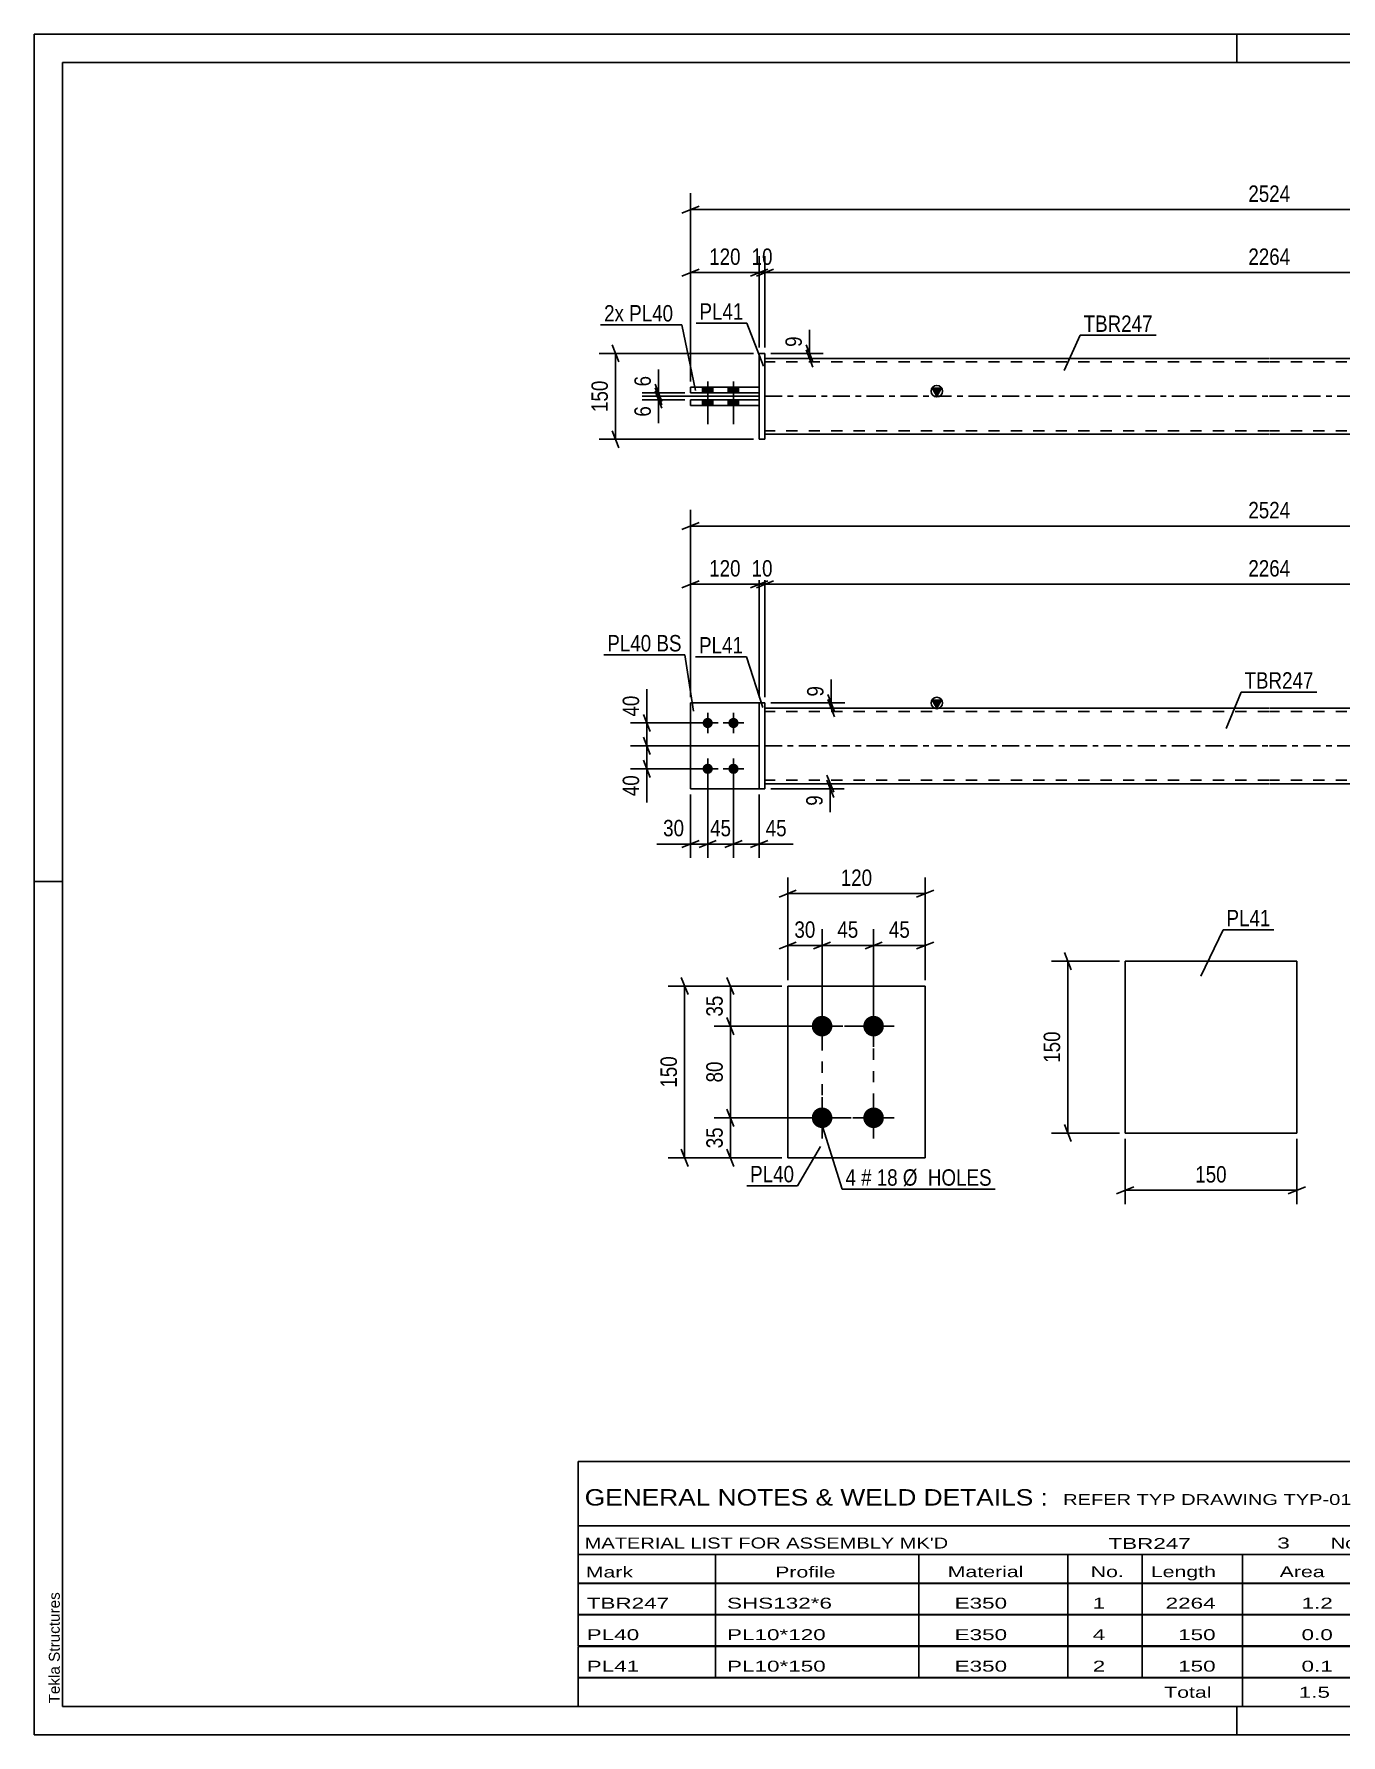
# Model space of a CAD drawing. Header units: millimetres. Extents: x 0 to 420, y 0 to 297.
# Drawn here: x 0 to 228.2, y 0 to 297 of the extents above; entities that cross this region are included whole.
import ezdxf

# ---------------------------------------------------------------- set-up
doc = ezdxf.new("R2010")
doc.units = ezdxf.units.MM
doc.linetypes.add('DXK_LINE_DOT2', pattern=[3.9198, 1.9599, -1.9599])
doc.linetypes.add('DXK_LINE_DOT3', pattern=[5.9187, 2.979, -0.9799, 0.9799, -0.9799])
doc.styles.add('Arial', font='ARIAL.TTF', dxfattribs={"height": 0.2})
doc.styles.add('Arial Narrow', font='ARIALN.TTF', dxfattribs={"height": 0.2})

# ---------------------------------------------------------------- blocks, each defined once
blk = doc.blocks.new('Unknown-582683552-1127')
at = {"color": 5, "linetype": 'Continuous'}
for p, q in [((420, 297), (0, 297)), ((0, 297), (0, 0)), ((0, 292), (0, 297)), ((210, 292), (210, 297)), ((415, 292), (5, 292)), ((5, 292), (5, 5)), ((5, 149), (0, 149)), ((0, 0), (0, 5)), ((5, 5), (415, 5)), ((210, 0), (210, 5)), ((0, 0), (420, 0))]:
    blk.add_line(p, q, dxfattribs=at)
at = {"color": 174, "linetype": 'Continuous', "style": 'Arial'}
blk.add_text('Tekla Structures', height=1.9102, rotation=90, dxfattribs=at).set_placement((4.5, 5.5))
blk = doc.blocks.new('Bolt-582683552-1424 - 1364')
at = {"linetype": 'Continuous'}
for points in [[(117.63, 175.8, -1), (117.63, 177.6, -1)], [(122.13, 175.8, -1), (122.13, 177.6, -1)], [(117.63, 167.8, -1), (117.63, 169.6, -1)], [(122.13, 167.8, -1), (122.13, 169.6, -1)]]:
    blk.add_hatch(color=1, dxfattribs=at).paths.add_polyline_path(points)
at = {"color": 1, "linetype": 'Continuous'}
for p, q in [((117.63, 174.9), (117.63, 178.5)), ((122.13, 174.9), (122.13, 178.5)), ((119.43, 176.7), (115.83, 176.7)), ((123.93, 176.7), (120.33, 176.7)), ((117.63, 166.9), (117.63, 170.5)), ((122.13, 166.9), (122.13, 170.5)), ((119.43, 168.7), (115.83, 168.7)), ((123.93, 168.7), (120.33, 168.7))]:
    blk.add_line(p, q, dxfattribs=at)
blk = doc.blocks.new('Part-582683552-1412 - 1364')
at = {"linetype": 'Continuous'}
blk.add_hatch(color=2, dxfattribs=at).paths.add_polyline_path([(157.63, 179.3), (156.83, 180.7), (158.43, 180.7)])
at = {"color": 2, "linetype": 'Continuous'}
for p, q in [((127.63, 179.3), (215.63, 179.3)), ((157.63, 179.3), (156.83, 180.7)), ((156.83, 180.7), (158.43, 180.7)), ((158.43, 180.7), (157.63, 179.3)), ((215.73, 179.3), (303.73, 179.3)), ((127.63, 166.1), (215.63, 166.1)), ((215.73, 166.1), (303.73, 166.1))]:
    blk.add_line(p, q, dxfattribs=at)
at = {"color": 7, "linetype": 'DXK_LINE_DOT2'}
for p, q in [((127.63, 166.1), (127.63, 179.3)), ((215.63, 178.7), (127.63, 178.7)), ((303.73, 178.7), (215.73, 178.7)), ((303.73, 166.1), (303.73, 179.3)), ((215.63, 166.7), (127.63, 166.7)), ((303.73, 166.7), (215.73, 166.7))]:
    blk.add_line(p, q, dxfattribs=at)
at = {"color": 7, "linetype": 'DXK_LINE_DOT3'}
for p, q in [((127.63, 172.7), (215.63, 172.7)), ((215.73, 172.7), (303.73, 172.7))]:
    blk.add_line(p, q, dxfattribs=at)
at = {"color": 2, "linetype": 'Continuous'}
blk.add_circle((157.63, 180.2), 1, dxfattribs=at)
blk = doc.blocks.new('Part-582683552-1440 - 1364')
at = {"color": 2, "linetype": 'Continuous'}
for p, q in [((127.63, 180.2), (126.63, 180.2)), ((126.63, 180.2), (126.63, 165.2)), ((127.63, 165.2), (127.63, 180.2)), ((126.63, 165.2), (127.63, 165.2))]:
    blk.add_line(p, q, dxfattribs=at)
blk = doc.blocks.new('Part-582683552-1445 - 1364')
at = {"color": 7, "linetype": 'DXK_LINE_DOT2'}
for p, q in [((126.63, 180.2), (114.63, 180.2)), ((114.63, 180.2), (114.63, 165.2)), ((126.63, 165.2), (126.63, 180.2)), ((114.63, 165.2), (126.63, 165.2))]:
    blk.add_line(p, q, dxfattribs=at)
blk = doc.blocks.new('Part-582683552-1450 - 1364')
at = {"color": 2, "linetype": 'Continuous'}
for p, q in [((126.63, 180.2), (114.63, 180.2)), ((114.63, 165.2), (114.63, 180.2)), ((126.63, 165.2), (114.63, 165.2))]:
    blk.add_line(p, q, dxfattribs=at)
at = {"color": 7, "linetype": 'DXK_LINE_DOT2'}
blk.add_line((126.63, 165.2), (126.63, 180.2), dxfattribs=at)
blk = doc.blocks.new('Bolt-582683552-1769 - 1765')
at = {"linetype": 'Continuous'}
for points in [[(116.73, 234.35), (118.53, 234.35), (118.53, 235.35), (116.73, 235.35)], [(116.73, 234.35), (118.53, 234.35), (118.53, 235.35), (116.73, 235.35)], [(121.23, 234.35), (123.03, 234.35), (123.03, 235.35), (121.23, 235.35)], [(121.23, 234.35), (123.03, 234.35), (123.03, 235.35), (121.23, 235.35)], [(116.73, 232.15), (118.53, 232.15), (118.53, 233.15), (116.73, 233.15)], [(116.73, 232.15), (118.53, 232.15), (118.53, 233.15), (116.73, 233.15)], [(121.23, 232.15), (123.03, 232.15), (123.03, 233.15), (121.23, 233.15)], [(121.23, 232.15), (123.03, 232.15), (123.03, 233.15), (121.23, 233.15)]]:
    blk.add_hatch(color=1, dxfattribs=at).paths.add_polyline_path(points)
at = {"color": 1, "linetype": 'Continuous'}
for p, q in [((116.73, 235.35), (116.73, 234.35)), ((116.73, 235.35), (116.73, 234.35)), ((117.63, 236.35), (117.63, 228.85)), ((117.63, 236.35), (117.63, 228.85)), ((118.53, 235.35), (118.53, 234.35)), ((118.53, 235.35), (118.53, 234.35)), ((121.23, 235.35), (121.23, 234.35)), ((121.23, 235.35), (121.23, 234.35)), ((122.13, 236.35), (122.13, 228.85)), ((122.13, 236.35), (122.13, 228.85)), ((123.03, 235.35), (123.03, 234.35)), ((123.03, 235.35), (123.03, 234.35)), ((116.73, 233.15), (116.73, 232.15)), ((116.73, 233.15), (116.73, 232.15)), ((118.53, 233.15), (118.53, 232.15)), ((118.53, 233.15), (118.53, 232.15)), ((121.23, 233.15), (121.23, 232.15)), ((121.23, 233.15), (121.23, 232.15)), ((123.03, 233.15), (123.03, 232.15)), ((123.03, 233.15), (123.03, 232.15))]:
    blk.add_line(p, q, dxfattribs=at)
blk = doc.blocks.new('Part-582683552-1771 - 1765')
at = {"color": 2, "linetype": 'Continuous'}
for p, q in [((127.63, 241.24), (126.63, 241.24)), ((126.63, 226.24), (126.63, 241.24)), ((127.63, 226.24), (127.63, 241.24)), ((127.63, 226.24), (126.63, 226.24))]:
    blk.add_line(p, q, dxfattribs=at)
blk = doc.blocks.new('Part-582683552-1776 - 1765')
at = {"color": 2, "linetype": 'Continuous'}
for p, q in [((114.63, 235.35), (126.63, 235.35)), ((114.63, 234.35), (114.63, 235.35)), ((126.63, 235.35), (126.63, 234.35)), ((126.63, 234.35), (114.63, 234.35))]:
    blk.add_line(p, q, dxfattribs=at)
blk = doc.blocks.new('Part-582683552-1781 - 1765')
at = {"color": 2, "linetype": 'Continuous'}
for p, q in [((114.63, 232.15), (114.63, 233.15)), ((114.63, 233.15), (126.63, 233.15)), ((126.63, 232.15), (114.63, 232.15)), ((126.63, 233.15), (126.63, 232.15))]:
    blk.add_line(p, q, dxfattribs=at)
blk = doc.blocks.new('Part-582683552-1811 - 1765')
at = {"linetype": 'Continuous'}
blk.add_hatch(color=2, dxfattribs=at).paths.add_polyline_path([(157.63, 233.74), (156.83, 235.14), (158.43, 235.14)])
at = {"color": 2, "linetype": 'Continuous'}
for p, q in [((127.63, 240.34), (215.63, 240.34)), ((215.73, 240.34), (303.73, 240.34)), ((157.63, 233.74), (156.83, 235.14)), ((156.83, 235.14), (158.43, 235.14)), ((158.43, 235.14), (157.63, 233.74)), ((127.63, 227.14), (215.63, 227.14)), ((215.73, 227.14), (303.73, 227.14))]:
    blk.add_line(p, q, dxfattribs=at)
at = {"color": 7, "linetype": 'DXK_LINE_DOT2'}
for p, q in [((127.63, 227.14), (127.63, 240.34)), ((215.63, 239.74), (127.63, 239.74)), ((303.73, 239.74), (215.73, 239.74)), ((303.73, 240.34), (303.73, 227.14)), ((215.63, 227.74), (127.63, 227.74)), ((303.73, 227.74), (215.73, 227.74))]:
    blk.add_line(p, q, dxfattribs=at)
at = {"color": 7, "linetype": 'DXK_LINE_DOT3'}
for p, q in [((127.63, 233.74), (215.63, 233.74)), ((215.73, 233.74), (303.73, 233.74))]:
    blk.add_line(p, q, dxfattribs=at)
at = {"color": 2, "linetype": 'Continuous'}
blk.add_circle((157.63, 234.64), 1, dxfattribs=at)
blk = doc.blocks.new('Bolt-582683552-2117 - 2049')
at = {"linetype": 'Continuous'}
for points in [[(137.6, 121.97, -1), (137.6, 125.57, -1)], [(146.6, 121.97, -1), (146.6, 125.57, -1)], [(137.6, 105.97, -1), (137.6, 109.57, -1)], [(146.6, 105.97, -1), (146.6, 109.57, -1)]]:
    blk.add_hatch(color=1, dxfattribs=at).paths.add_polyline_path(points)
at = {"color": 1, "linetype": 'Continuous'}
for p, q in [((137.6, 120.17), (137.6, 127.37)), ((146.6, 120.17), (146.6, 127.37)), ((141.2, 123.77), (134, 123.77)), ((150.2, 123.77), (143, 123.77)), ((137.6, 104.17), (137.6, 111.37)), ((146.6, 104.17), (146.6, 111.37)), ((141.2, 107.77), (134, 107.77)), ((150.2, 107.77), (143, 107.77))]:
    blk.add_line(p, q, dxfattribs=at)
blk = doc.blocks.new('Part-582683552-2056 - 2049')
at = {"color": 2, "linetype": 'Continuous'}
for p, q in [((155.6, 130.77), (131.6, 130.77)), ((131.6, 100.77), (131.6, 130.77)), ((155.6, 100.77), (155.6, 130.77)), ((155.6, 100.77), (131.6, 100.77))]:
    blk.add_line(p, q, dxfattribs=at)
blk = doc.blocks.new('Part-582683552-2258 - 2252')
at = {"color": 2, "linetype": 'Continuous'}
for p, q in [((190.51, 105.11), (190.51, 135.11)), ((190.51, 135.11), (220.51, 135.11)), ((220.51, 135.11), (220.51, 105.11)), ((220.51, 105.11), (190.51, 105.11))]:
    blk.add_line(p, q, dxfattribs=at)
blk = doc.blocks.new('Rectangle-582683552-2237 - 2049')
at = {"color": 1, "linetype": 'DXK_LINE_DOT2'}
blk.add_lwpolyline([(137.6, 123.77), (146.6, 123.77), (146.6, 107.77), (137.6, 107.77), (137.6, 123.77)], close=True, dxfattribs=at)
blk = doc.blocks.new('StraightDimension-582683552-1621 - 1364')
at = {"color": 7, "linetype": 'Continuous'}
for p, q in [((117.63, 167.7), (117.63, 153.17)), ((122.13, 167.7), (122.13, 153.17)), ((116.13, 154.97), (119.13, 156.17)), ((117.63, 155.57), (122.13, 155.57)), ((123.63, 156.17), (120.63, 154.97))]:
    blk.add_line(p, q, dxfattribs=at)
at = {"color": 0}
blk.add_wipeout([(122.31, 156.32), (122.31, 160.52), (117.45, 160.52), (117.45, 156.32)], dxfattribs=at)
at = {"color": 3, "style": 'Arial Narrow'}
blk.add_text('45', height=2.863, dxfattribs=at).set_placement((118.05, 156.92))
blk = doc.blocks.new('StraightDimension-582683552-1692 - 1364')
at = {"color": 7, "linetype": 'Continuous'}
for p, q in [((127.63, 181.2), (127.63, 203.77)), ((303.73, 181.2), (303.73, 203.77)), ((129.13, 201.52), (126.13, 200.32)), ((127.63, 200.92), (303.73, 200.92)), ((302.23, 200.32), (305.23, 201.52))]:
    blk.add_line(p, q, dxfattribs=at)
at = {"color": 0}
blk.add_wipeout([(219.94, 201.67), (219.94, 205.87), (211.43, 205.87), (211.43, 201.67)], dxfattribs=at)
at = {"color": 3, "style": 'Arial Narrow'}
blk.add_text('2264', height=2.863, dxfattribs=at).set_placement((212.03, 202.27))
blk = doc.blocks.new('StraightDimension-582683552-1628 - 1364')
at = {"color": 7, "linetype": 'Continuous'}
for p, q in [((117.63, 167.7), (117.63, 153.17)), ((114.63, 164.2), (114.63, 153.17)), ((113.13, 154.97), (116.13, 156.17)), ((114.63, 155.57), (117.63, 155.57)), ((119.13, 156.17), (116.13, 154.97))]:
    blk.add_line(p, q, dxfattribs=at)
at = {"color": 0}
blk.add_wipeout([(114.11, 156.32), (114.11, 160.52), (109.25, 160.52), (109.25, 156.32)], dxfattribs=at)
at = {"color": 7, "linetype": 'Continuous'}
blk.add_line((114.63, 155.57), (108.73, 155.57), dxfattribs=at)
blk.add_line((114.63, 155.57), (108.73, 155.57), dxfattribs=at)
at = {"color": 3, "style": 'Arial Narrow'}
blk.add_text('30', height=2.863, dxfattribs=at).set_placement((109.85, 156.92))
blk = doc.blocks.new('StraightDimension-582683552-1715 - 1364')
at = {"color": 7, "linetype": 'Continuous'}
for p, q in [((114.63, 181.2), (114.63, 203.77)), ((126.63, 181.2), (126.63, 203.77)), ((113.13, 200.32), (116.13, 201.52)), ((114.63, 200.92), (126.63, 200.92)), ((128.13, 201.52), (125.13, 200.32))]:
    blk.add_line(p, q, dxfattribs=at)
at = {"color": 0}
blk.add_wipeout([(123.97, 201.67), (123.97, 205.87), (117.29, 205.87), (117.29, 201.67)], dxfattribs=at)
at = {"color": 3, "style": 'Arial Narrow'}
blk.add_text('120', height=2.863, dxfattribs=at).set_placement((117.89, 202.27))
blk = doc.blocks.new('StraightDimension-582683552-1566 - 1364')
at = {"color": 7, "linetype": 'Continuous'}
for p, q in [((116.63, 176.7), (104.15, 176.7)), ((106.4, 178.2), (107.6, 175.2)), ((107, 172.7), (107, 176.7)), ((126.63, 172.7), (104.15, 172.7)), ((107.6, 171.2), (106.4, 174.2))]:
    blk.add_line(p, q, dxfattribs=at)
at = {"color": 0}
blk.add_wipeout([(106.25, 182.08), (102.05, 182.08), (102.05, 177.22), (106.25, 177.22)], dxfattribs=at)
at = {"color": 7, "linetype": 'Continuous'}
blk.add_line((107, 176.7), (107, 182.6), dxfattribs=at)
blk.add_line((107, 176.7), (107, 182.6), dxfattribs=at)
at = {"color": 3, "style": 'Arial Narrow'}
blk.add_text('40', height=2.863, rotation=90.0002, dxfattribs=at).set_placement((105.65, 177.82))
blk = doc.blocks.new('StraightDimension-582683552-1579 - 1364')
at = {"color": 7, "linetype": 'Continuous'}
for p, q in [((126.63, 172.7), (104.15, 172.7)), ((106.4, 174.2), (107.6, 171.2)), ((107, 168.7), (107, 172.7)), ((107.6, 167.2), (106.4, 170.2)), ((116.63, 168.7), (104.15, 168.7))]:
    blk.add_line(p, q, dxfattribs=at)
at = {"color": 0}
blk.add_wipeout([(106.25, 168.17), (102.05, 168.17), (102.05, 163.32), (106.25, 163.32)], dxfattribs=at)
at = {"color": 7, "linetype": 'Continuous'}
blk.add_line((107, 168.7), (107, 162.79), dxfattribs=at)
blk.add_line((107, 168.7), (107, 162.79), dxfattribs=at)
at = {"color": 3, "style": 'Arial Narrow'}
blk.add_text('40', height=2.863, rotation=90.0002, dxfattribs=at).set_placement((105.65, 163.92))
blk = doc.blocks.new('StraightDimension-582683552-1593 - 1364')
at = {"color": 7, "linetype": 'Continuous'}
for p, q in [((138.59, 181.7), (139.79, 178.7)), ((128.63, 180.2), (141.59, 180.2)), ((128.63, 179.3), (141.59, 179.3)), ((139.79, 177.8), (138.59, 180.8)), ((139.19, 179.3), (139.19, 180.2))]:
    blk.add_line(p, q, dxfattribs=at)
at = {"color": 0}
blk.add_wipeout([(138.44, 183.75), (134.24, 183.75), (134.24, 180.72), (138.44, 180.72)], dxfattribs=at)
at = {"color": 7, "linetype": 'Continuous'}
blk.add_line((139.19, 180.2), (139.19, 184.28), dxfattribs=at)
blk.add_line((139.19, 180.2), (139.19, 184.28), dxfattribs=at)
at = {"color": 3, "style": 'Arial Narrow'}
blk.add_text('9', height=2.86, rotation=90.0002, dxfattribs=at).set_placement((137.84, 181.32))
blk = doc.blocks.new('StraightDimension-582683552-1602 - 1364')
at = {"color": 7, "linetype": 'Continuous'}
for p, q in [((138.44, 167.6), (139.64, 164.6)), ((139.64, 163.7), (138.44, 166.7)), ((128.63, 166.1), (141.44, 166.1)), ((128.63, 165.2), (141.44, 165.2)), ((139.04, 165.2), (139.04, 166.1))]:
    blk.add_line(p, q, dxfattribs=at)
at = {"color": 0}
blk.add_wipeout([(138.29, 164.67), (134.09, 164.67), (134.09, 161.65), (138.29, 161.65)], dxfattribs=at)
at = {"color": 7, "linetype": 'Continuous'}
blk.add_line((139.04, 165.2), (139.04, 161.12), dxfattribs=at)
blk.add_line((139.04, 165.2), (139.04, 161.12), dxfattribs=at)
at = {"color": 3, "style": 'Arial Narrow'}
blk.add_text('9', height=2.86, rotation=90.0002, dxfattribs=at).set_placement((137.69, 162.25))
blk = doc.blocks.new('StraightDimension-582683552-1611 - 1364')
at = {"color": 7, "linetype": 'Continuous'}
for p, q in [((122.13, 167.7), (122.13, 153.17)), ((126.63, 164.2), (126.63, 153.17)), ((120.63, 154.97), (123.63, 156.17)), ((122.13, 155.57), (126.63, 155.57)), ((128.13, 156.17), (125.13, 154.97))]:
    blk.add_line(p, q, dxfattribs=at)
at = {"color": 0}
blk.add_wipeout([(132.01, 156.32), (132.01, 160.52), (127.16, 160.52), (127.16, 156.32)], dxfattribs=at)
at = {"color": 7, "linetype": 'Continuous'}
blk.add_line((126.63, 155.57), (132.54, 155.57), dxfattribs=at)
blk.add_line((126.63, 155.57), (132.54, 155.57), dxfattribs=at)
at = {"color": 3, "style": 'Arial Narrow'}
blk.add_text('45', height=2.863, dxfattribs=at).set_placement((127.76, 156.92))
blk = doc.blocks.new('StraightDimension-582683552-1639 - 1364')
at = {"color": 7, "linetype": 'Continuous'}
for p, q in [((114.63, 181.2), (114.63, 213.94)), ((316.73, 181.2), (316.73, 213.94)), ((116.13, 211.69), (113.13, 210.49)), ((114.63, 211.09), (316.73, 211.09)), ((315.23, 210.49), (318.23, 211.69))]:
    blk.add_line(p, q, dxfattribs=at)
at = {"color": 0}
blk.add_wipeout([(219.94, 211.84), (219.94, 216.04), (211.43, 216.04), (211.43, 211.84)], dxfattribs=at)
at = {"color": 3, "style": 'Arial Narrow'}
blk.add_text('2524', height=2.863, dxfattribs=at).set_placement((212.03, 212.44))
blk = doc.blocks.new('StraightDimension-582683552-1701 - 1364')
at = {"color": 7, "linetype": 'Continuous'}
for p, q in [((126.63, 181.2), (126.63, 203.77)), ((127.63, 181.2), (127.63, 203.77)), ((125.13, 200.32), (128.13, 201.52)), ((129.13, 201.52), (126.13, 200.32)), ((126.63, 200.92), (127.63, 200.92))]:
    blk.add_line(p, q, dxfattribs=at)
at = {"color": 0}
blk.add_wipeout([(129.56, 201.67), (129.56, 205.87), (124.7, 205.87), (124.7, 201.67)], dxfattribs=at)
at = {"color": 3, "style": 'Arial Narrow'}
blk.add_text('10', height=2.863, dxfattribs=at).set_placement((125.3, 202.27))
blk = doc.blocks.new('StraightDimension-582683552-1814 - 1765')
at = {"color": 7, "linetype": 'Continuous'}
for p, q in [((114.63, 236.34), (114.63, 269.19)), ((316.73, 236.34), (316.73, 269.19)), ((116.13, 266.94), (113.13, 265.74)), ((114.63, 266.34), (316.73, 266.34)), ((315.23, 265.74), (318.23, 266.94))]:
    blk.add_line(p, q, dxfattribs=at)
at = {"color": 0}
blk.add_wipeout([(219.94, 267.09), (219.94, 271.29), (211.43, 271.29), (211.43, 267.09)], dxfattribs=at)
at = {"color": 3, "style": 'Arial Narrow'}
blk.add_text('2524', height=2.863, dxfattribs=at).set_placement((212.03, 267.69))
blk = doc.blocks.new('StraightDimension-582683552-1825 - 1765')
at = {"color": 7, "linetype": 'Continuous'}
for p, q in [((125.13, 254.74), (128.13, 255.94)), ((129.13, 255.94), (126.13, 254.74)), ((126.63, 242.24), (126.63, 258.19)), ((127.63, 242.24), (127.63, 258.19)), ((126.63, 255.34), (127.63, 255.34))]:
    blk.add_line(p, q, dxfattribs=at)
at = {"color": 0}
blk.add_wipeout([(129.56, 256.09), (129.56, 260.29), (124.7, 260.29), (124.7, 256.09)], dxfattribs=at)
at = {"color": 3, "style": 'Arial Narrow'}
blk.add_text('10', height=2.863, dxfattribs=at).set_placement((125.3, 256.69))
blk = doc.blocks.new('StraightDimension-582683552-1835 - 1765')
at = {"color": 7, "linetype": 'Continuous'}
for p, q in [((113.13, 254.74), (116.13, 255.94)), ((114.63, 236.35), (114.63, 258.19)), ((128.13, 255.94), (125.13, 254.74)), ((126.63, 242.24), (126.63, 258.19)), ((114.63, 255.34), (126.63, 255.34))]:
    blk.add_line(p, q, dxfattribs=at)
at = {"color": 0}
blk.add_wipeout([(123.97, 256.09), (123.97, 260.29), (117.29, 260.29), (117.29, 256.09)], dxfattribs=at)
at = {"color": 3, "style": 'Arial Narrow'}
blk.add_text('120', height=2.863, dxfattribs=at).set_placement((117.89, 256.69))
blk = doc.blocks.new('StraightDimension-582683552-1845 - 1765')
at = {"color": 7, "linetype": 'Continuous'}
for p, q in [((129.13, 255.94), (126.13, 254.74)), ((127.63, 242.24), (127.63, 258.19)), ((302.23, 254.74), (305.23, 255.94)), ((303.73, 242.24), (303.73, 258.19)), ((127.63, 255.34), (303.73, 255.34))]:
    blk.add_line(p, q, dxfattribs=at)
at = {"color": 0}
blk.add_wipeout([(219.94, 256.09), (219.94, 260.29), (211.43, 260.29), (211.43, 256.09)], dxfattribs=at)
at = {"color": 3, "style": 'Arial Narrow'}
blk.add_text('2264', height=2.863, dxfattribs=at).set_placement((212.03, 256.69))
blk = doc.blocks.new('StraightDimension-582683552-1876 - 1765')
at = {"color": 7, "linetype": 'Continuous'}
for p, q in [((125.63, 241.24), (98.69, 241.24)), ((102.14, 239.74), (100.94, 242.74)), ((101.54, 226.24), (101.54, 241.24)), ((125.63, 226.24), (98.69, 226.24)), ((100.94, 227.74), (102.14, 224.74))]:
    blk.add_line(p, q, dxfattribs=at)
at = {"color": 0}
blk.add_wipeout([(100.79, 237.09), (96.59, 237.09), (96.59, 230.4), (100.79, 230.4)], dxfattribs=at)
at = {"color": 3, "style": 'Arial Narrow'}
blk.add_text('150', height=2.863, rotation=90.0002, dxfattribs=at).set_placement((100.19, 231))
blk = doc.blocks.new('StraightDimension-582683552-1887 - 1765')
at = {"color": 7, "linetype": 'Continuous'}
for p, q in [((128.63, 241.24), (137.81, 241.24)), ((134.81, 242.74), (136.01, 239.74)), ((136.01, 238.84), (134.81, 241.84)), ((135.41, 240.34), (135.41, 241.24)), ((128.63, 240.34), (137.81, 240.34))]:
    blk.add_line(p, q, dxfattribs=at)
at = {"color": 0}
blk.add_wipeout([(134.66, 244.8), (130.46, 244.8), (130.46, 241.77), (134.66, 241.77)], dxfattribs=at)
at = {"color": 7, "linetype": 'Continuous'}
blk.add_line((135.41, 241.24), (135.41, 245.32), dxfattribs=at)
blk.add_line((135.41, 241.24), (135.41, 245.32), dxfattribs=at)
at = {"color": 3, "style": 'Arial Narrow'}
blk.add_text('9', height=2.86, rotation=90.0002, dxfattribs=at).set_placement((134.06, 242.37))
blk = doc.blocks.new('StraightDimension-582683552-1898 - 1765')
at = {"color": 7, "linetype": 'Continuous'}
for p, q in [((108.44, 235.85), (109.64, 232.85)), ((109.64, 232.24), (108.44, 235.24)), ((113.63, 234.35), (106.19, 234.35)), ((126.63, 233.74), (106.19, 233.74)), ((109.04, 233.74), (109.04, 234.35))]:
    blk.add_line(p, q, dxfattribs=at)
at = {"color": 0}
blk.add_wipeout([(108.29, 237.9), (104.09, 237.9), (104.09, 234.87), (108.29, 234.87)], dxfattribs=at)
at = {"color": 7, "linetype": 'Continuous'}
blk.add_line((109.04, 234.35), (109.04, 238.42), dxfattribs=at)
blk.add_line((109.04, 234.35), (109.04, 238.42), dxfattribs=at)
at = {"color": 3, "style": 'Arial Narrow'}
blk.add_text('6', height=2.86, rotation=90.0002, dxfattribs=at).set_placement((107.69, 235.47))
blk = doc.blocks.new('StraightDimension-582683552-1914 - 1765')
at = {"color": 7, "linetype": 'Continuous'}
for p, q in [((108.44, 235.24), (109.64, 232.24)), ((109.64, 231.65), (108.44, 234.65)), ((126.63, 233.74), (106.19, 233.74)), ((113.63, 233.15), (106.19, 233.15)), ((109.04, 233.15), (109.04, 233.74))]:
    blk.add_line(p, q, dxfattribs=at)
at = {"color": 0}
blk.add_wipeout([(108.29, 232.62), (104.09, 232.62), (104.09, 229.59), (108.29, 229.59)], dxfattribs=at)
at = {"color": 7, "linetype": 'Continuous'}
blk.add_line((109.04, 233.15), (109.04, 229.07), dxfattribs=at)
blk.add_line((109.04, 233.15), (109.04, 229.07), dxfattribs=at)
at = {"color": 3, "style": 'Arial Narrow'}
blk.add_text('6', height=2.86, rotation=90.0002, dxfattribs=at).set_placement((107.69, 230.19))
blk = doc.blocks.new('StraightDimension-582683552-2184 - 2049')
at = {"color": 7, "linetype": 'Continuous'}
for p, q in [((146.6, 124.77), (146.6, 140.7)), ((155.6, 131.77), (155.6, 140.7)), ((145.1, 137.25), (148.1, 138.45)), ((146.6, 137.85), (155.6, 137.85)), ((157.1, 138.45), (154.1, 137.25))]:
    blk.add_line(p, q, dxfattribs=at)
at = {"color": 0}
blk.add_wipeout([(153.53, 138.6), (153.53, 142.8), (148.67, 142.8), (148.67, 138.6)], dxfattribs=at)
at = {"color": 3, "style": 'Arial Narrow'}
blk.add_text('45', height=2.863, dxfattribs=at).set_placement((149.27, 139.2))
blk = doc.blocks.new('StraightDimension-582683552-2137 - 2049')
at = {"color": 7, "linetype": 'Continuous'}
for p, q in [((122.2, 122.27), (121, 125.27)), ((136.6, 123.77), (118.75, 123.77)), ((121.6, 107.77), (121.6, 123.77)), ((136.6, 107.77), (118.75, 107.77)), ((121, 109.27), (122.2, 106.27))]:
    blk.add_line(p, q, dxfattribs=at)
at = {"color": 0}
blk.add_wipeout([(120.85, 118.2), (116.65, 118.2), (116.65, 113.34), (120.85, 113.34)], dxfattribs=at)
at = {"color": 3, "style": 'Arial Narrow'}
blk.add_text('80', height=2.863, rotation=90.0002, dxfattribs=at).set_placement((120.25, 113.94))
blk = doc.blocks.new('StraightDimension-582683552-2121 - 2049')
at = {"color": 7, "linetype": 'Continuous'}
for p, q in [((130.6, 130.77), (118.75, 130.77)), ((121, 132.27), (122.2, 129.27)), ((121.6, 123.77), (121.6, 130.77)), ((122.2, 122.27), (121, 125.27)), ((136.6, 123.77), (118.75, 123.77))]:
    blk.add_line(p, q, dxfattribs=at)
at = {"color": 0}
blk.add_wipeout([(120.85, 129.7), (116.65, 129.7), (116.65, 124.84), (120.85, 124.84)], dxfattribs=at)
at = {"color": 3, "style": 'Arial Narrow'}
blk.add_text('35', height=2.863, rotation=90.0002, dxfattribs=at).set_placement((120.25, 125.44))
blk = doc.blocks.new('StraightDimension-582683552-2150 - 2049')
at = {"color": 7, "linetype": 'Continuous'}
for p, q in [((136.6, 107.77), (118.75, 107.77)), ((121, 109.27), (122.2, 106.27)), ((121.6, 100.77), (121.6, 107.77)), ((122.2, 99.27), (121, 102.27)), ((130.6, 100.77), (118.75, 100.77))]:
    blk.add_line(p, q, dxfattribs=at)
at = {"color": 0}
blk.add_wipeout([(120.85, 106.7), (116.65, 106.7), (116.65, 101.84), (120.85, 101.84)], dxfattribs=at)
at = {"color": 3, "style": 'Arial Narrow'}
blk.add_text('35', height=2.863, rotation=90.0002, dxfattribs=at).set_placement((120.25, 102.44))
blk = doc.blocks.new('StraightDimension-582683552-2167 - 2049')
at = {"color": 7, "linetype": 'Continuous'}
for p, q in [((130.6, 130.77), (110.75, 130.77)), ((114.2, 129.27), (113, 132.27)), ((113.6, 100.77), (113.6, 130.77)), ((113, 102.27), (114.2, 99.27)), ((130.6, 100.77), (110.75, 100.77))]:
    blk.add_line(p, q, dxfattribs=at)
at = {"color": 0}
blk.add_wipeout([(112.85, 119.11), (108.65, 119.11), (108.65, 112.43), (112.85, 112.43)], dxfattribs=at)
at = {"color": 3, "style": 'Arial Narrow'}
blk.add_text('150', height=2.863, rotation=90.0002, dxfattribs=at).set_placement((112.25, 113.03))
blk = doc.blocks.new('StraightDimension-582683552-2197 - 2049')
at = {"color": 7, "linetype": 'Continuous'}
for p, q in [((137.6, 124.77), (137.6, 140.7)), ((146.6, 124.77), (146.6, 140.7)), ((136.1, 137.25), (139.1, 138.45)), ((137.6, 137.85), (146.6, 137.85)), ((148.1, 138.45), (145.1, 137.25))]:
    blk.add_line(p, q, dxfattribs=at)
at = {"color": 0}
blk.add_wipeout([(144.53, 138.6), (144.53, 142.8), (139.67, 142.8), (139.67, 138.6)], dxfattribs=at)
at = {"color": 3, "style": 'Arial Narrow'}
blk.add_text('45', height=2.863, dxfattribs=at).set_placement((140.27, 139.2))
blk = doc.blocks.new('StraightDimension-582683552-2207 - 2049')
at = {"color": 7, "linetype": 'Continuous'}
for p, q in [((131.6, 131.77), (131.6, 140.7)), ((137.6, 124.77), (137.6, 140.7)), ((130.1, 137.25), (133.1, 138.45)), ((131.6, 137.85), (137.6, 137.85)), ((139.1, 138.45), (136.1, 137.25))]:
    blk.add_line(p, q, dxfattribs=at)
at = {"color": 0}
blk.add_wipeout([(137.03, 138.6), (137.03, 142.8), (132.17, 142.8), (132.17, 138.6)], dxfattribs=at)
at = {"color": 3, "style": 'Arial Narrow'}
blk.add_text('30', height=2.863, dxfattribs=at).set_placement((132.77, 139.2))
blk = doc.blocks.new('StraightDimension-582683552-2221 - 2049')
at = {"color": 7, "linetype": 'Continuous'}
for p, q in [((131.6, 131.77), (131.6, 149.75)), ((155.6, 131.77), (155.6, 149.75)), ((133.1, 147.5), (130.1, 146.3)), ((131.6, 146.9), (155.6, 146.9)), ((154.1, 146.3), (157.1, 147.5))]:
    blk.add_line(p, q, dxfattribs=at)
at = {"color": 0}
blk.add_wipeout([(146.94, 147.65), (146.94, 151.85), (140.26, 151.85), (140.26, 147.65)], dxfattribs=at)
at = {"color": 3, "style": 'Arial Narrow'}
blk.add_text('120', height=2.863, dxfattribs=at).set_placement((140.86, 148.25))
blk = doc.blocks.new('StraightDimension-582683552-2260 - 2252')
at = {"color": 7, "linetype": 'Continuous'}
for p, q in [((190.51, 104.11), (190.51, 92.71)), ((220.51, 104.11), (220.51, 92.71)), ((192.01, 95.71), (189.01, 94.51)), ((190.51, 95.11), (220.51, 95.11)), ((219.01, 94.51), (222.01, 95.71))]:
    blk.add_line(p, q, dxfattribs=at)
at = {"color": 0}
blk.add_wipeout([(208.85, 95.86), (208.85, 100.06), (202.16, 100.06), (202.16, 95.86)], dxfattribs=at)
at = {"color": 3, "style": 'Arial Narrow'}
blk.add_text('150', height=2.863, dxfattribs=at).set_placement((202.76, 96.46))
blk = doc.blocks.new('StraightDimension-582683552-2265 - 2252')
at = {"color": 7, "linetype": 'Continuous'}
for p, q in [((189.51, 135.11), (177.66, 135.11)), ((181.11, 133.61), (179.91, 136.61)), ((180.51, 105.11), (180.51, 135.11)), ((189.51, 105.11), (177.66, 105.11)), ((179.91, 106.61), (181.11, 103.61))]:
    blk.add_line(p, q, dxfattribs=at)
at = {"color": 0}
blk.add_wipeout([(179.76, 123.46), (175.56, 123.46), (175.56, 116.77), (179.76, 116.77)], dxfattribs=at)
at = {"color": 3, "style": 'Arial Narrow'}
blk.add_text('150', height=2.863, rotation=90.0002, dxfattribs=at).set_placement((179.16, 117.37))
blk = doc.blocks.new('Unknown-582683552-4058')
at = {"color": 7, "linetype": 'Continuous'}
for p, q in [((95, 47.75), (255, 47.75)), ((95, 36.5), (95, 47.75)), ((255, 47.75), (255, 36.5)), ((95, 36.5), (255, 36.5)), ((95, 36.5), (95, 31.5)), ((255, 36.5), (255, 31.5)), ((95, 31.5), (255, 31.5)), ((95, 31.5), (95, 26.5)), ((119, 31.5), (119, 26.5)), ((154.5, 31.5), (154.5, 26.5)), ((180.5, 31.5), (180.5, 26.5)), ((193.5, 31.5), (193.5, 26.5)), ((211, 31.5), (211, 26.5)), ((233, 31.5), (233, 26.5)), ((255, 31.5), (255, 26.5)), ((95, 26.5), (255, 26.5)), ((95, 26.45), (95, 21.05)), ((95, 26.45), (255, 26.45)), ((119, 26.5), (119, 21)), ((154.5, 26.5), (154.5, 21)), ((180.5, 26.5), (180.5, 21)), ((193.5, 26.5), (193.5, 21)), ((211, 26.5), (211, 21)), ((233, 26.5), (233, 21)), ((255, 26.45), (255, 21.05)), ((95, 21.05), (255, 21.05)), ((95, 20.95), (95, 15.55)), ((95, 20.95), (255, 20.95)), ((119, 21), (119, 15.5)), ((154.5, 21), (154.5, 15.5)), ((180.5, 21), (180.5, 15.5)), ((193.5, 21), (193.5, 15.5)), ((211, 21), (211, 15.5)), ((233, 21), (233, 15.5)), ((255, 20.95), (255, 15.55)), ((95, 15.55), (255, 15.55)), ((95, 15.45), (95, 10.05)), ((95, 15.45), (255, 15.45)), ((119, 15.5), (119, 10)), ((154.5, 15.5), (154.5, 10)), ((180.5, 15.5), (180.5, 10)), ((193.5, 15.5), (193.5, 10)), ((211, 15.5), (211, 10)), ((233, 15.5), (233, 10)), ((255, 15.45), (255, 10.05)), ((95, 10.05), (255, 10.05)), ((95, 10), (255, 10)), ((95, 10), (95, 5)), ((211, 10), (211, 5)), ((233, 10), (233, 5)), ((255, 10), (255, 5)), ((95, 5), (255, 5))]:
    blk.add_line(p, q, dxfattribs=at)
at = {"color": 7, "style": 'Arial Narrow'}
for s, height, width, p in [('GENERAL NOTES & WELD DETAILS :', 2.8633, 1.4, (96.15, 40.06)), ('REFER TYP DRAWING TYP-01', 1.9089, 1.6, (179.7, 40.16)), ("MATERIAL LIST FOR ASSEMBLY MK'D", 1.9089, 1.6, (96.15, 32.56)), ('TBR247', 1.909, 1.794707, (187.59, 32.47)), ('3', 1.91, 1.794707, (217.08, 32.56)), ('No. Required', 1.9089, 1.6, (226.41, 32.56)), ('Mark', 1.909, 1.7, (96.34, 27.5)), ('Profile', 1.909, 1.7, (129.41, 27.5)), ('Material', 1.909, 1.7, (159.54, 27.56)), ('No.', 1.909, 1.7, (184.5, 27.56)), ('Length', 1.909, 1.7, (195, 27.56)), ('Area', 1.909, 1.7, (217.5, 27.56)), ('Weight', 1.909, 1.7, (237, 27.56))]:
    blk.add_text(s, height=height, dxfattribs=dict(at, width=width)).set_placement(p)
at = {"color": 7, "linetype": 'Continuous', "style": 'Arial Narrow'}
for s, height, width, p in [('TBR247', 1.909, 1.794707, (96.5, 22.06)), ('SHS132*6', 1.909, 1.794707, (121, 22.06)), ('E350', 1.909, 1.794707, (160.74, 22.06)), ('1', 1.91, 1.794707, (184.86, 22.06)), ('2264', 1.909, 1.794707, (197.58, 22.06)), ('1.2', 1.909, 1.794707, (221.32, 22.06)), ('53.8', 1.909, 1.794707, (240.14, 22.06)), ('PL40', 1.909, 1.794707, (96.5, 16.56)), ('PL10*120', 1.909, 1.794707, (121, 16.56)), ('E350', 1.909, 1.794707, (160.74, 16.56)), ('4', 1.91, 1.794707, (184.86, 16.56)), ('150', 1.909, 1.794707, (199.77, 16.56)), ('0.0', 1.909, 1.794707, (221.32, 16.56)), ('5.7', 1.909, 1.794707, (242.33, 16.56)), ('PL41', 1.909, 1.794707, (96.5, 11.06)), ('PL10*150', 1.909, 1.794707, (121, 11.06)), ('E350', 1.909, 1.794707, (160.74, 11.06)), ('2', 1.91, 1.794707, (184.86, 11.06)), ('150', 1.909, 1.794707, (199.77, 11.06)), ('0.1', 1.909, 1.794707, (221.32, 11.06)), ('3.5', 1.909, 1.794707, (242.33, 11.06)), ('Total', 1.909, 1.7, (197.33, 6.5)), ('1.5', 1.909, 1.794707, (220.83, 6.5)), ('62.9', 1.909, 1.794707, (240.14, 6.5))]:
    blk.add_text(s, height=height, dxfattribs=dict(at, width=width)).set_placement(p)
blk = doc.blocks.new('Mark-582683552-1408 - 1364')
at = {"color": 0}
blk.add_wipeout([(223.41, 182.7), (223.41, 185.7), (211.36, 185.7), (211.36, 182.7)], dxfattribs=at)
blk.add_wipeout([(223.41, 182.7), (223.41, 185.7), (211.36, 185.7), (211.36, 182.7)], dxfattribs=at)
at = {"color": 30, "linetype": 'Continuous'}
for p, q in [((208.16, 175.75), (210.76, 182.1)), ((210.76, 182.1), (224.01, 182.1))]:
    blk.add_line(p, q, dxfattribs=at)
at = {"color": 3, "style": 'Arial Narrow'}
blk.add_text('TBR247', height=2.863, dxfattribs=at).set_placement((211.36, 182.7))
blk = doc.blocks.new('Mark-582683552-1436 - 1364')
at = {"color": 0}
blk.add_wipeout([(123.79, 188.84), (123.79, 191.84), (116.12, 191.84), (116.12, 188.84)], dxfattribs=at)
blk.add_wipeout([(123.79, 188.84), (123.79, 191.84), (116.12, 191.84), (116.12, 188.84)], dxfattribs=at)
at = {"color": 30, "linetype": 'Continuous'}
for p in [(115.52, 188.24), (127.27, 179.39)]:
    blk.add_line(p, (124.39, 188.24), dxfattribs=at)
at = {"color": 3, "style": 'Arial Narrow'}
blk.add_text('PL41', height=2.863, dxfattribs=at).set_placement((116.12, 188.84))
blk = doc.blocks.new('MarkSet-582683552-1750 - 1364')
at = {"color": 0}
blk.add_wipeout([(107.78, 189.2), (107.78, 192.2), (100.1, 192.2), (100.1, 189.2)], dxfattribs=at)
blk.add_wipeout([(107.78, 189.2), (107.78, 192.2), (100.1, 192.2), (100.1, 189.2)], dxfattribs=at)
blk.add_wipeout([(113.06, 189.2), (113.06, 192.2), (108.68, 192.2), (108.68, 189.2)], dxfattribs=at)
blk.add_wipeout([(113.06, 189.2), (113.06, 192.2), (108.68, 192.2), (108.68, 189.2)], dxfattribs=at)
at = {"color": 30, "linetype": 'Continuous'}
for p in [(99.5, 188.6), (115.13, 178.78)]:
    blk.add_line(p, (113.66, 188.6), dxfattribs=at)
at = {"color": 3, "style": 'Arial Narrow'}
for s, p in [('PL40', (100.1, 189.2)), ('BS', (108.68, 189.2))]:
    blk.add_text(s, height=2.863, dxfattribs=at).set_placement(p)
blk = doc.blocks.new('Mark-582683552-1807 - 1765')
at = {"color": 0}
blk.add_wipeout([(195.33, 244.99), (195.33, 247.99), (183.27, 247.99), (183.27, 244.99)], dxfattribs=at)
blk.add_wipeout([(195.33, 244.99), (195.33, 247.99), (183.27, 247.99), (183.27, 244.99)], dxfattribs=at)
at = {"color": 30, "linetype": 'Continuous'}
for p, q in [((179.85, 238.26), (182.67, 244.39)), ((182.67, 244.39), (195.93, 244.39))]:
    blk.add_line(p, q, dxfattribs=at)
at = {"color": 3, "style": 'Arial Narrow'}
blk.add_text('TBR247', height=2.863, dxfattribs=at).set_placement((183.27, 244.99))
blk = doc.blocks.new('MarkSet-582683552-1982 - 1765')
at = {"color": 30, "linetype": 'Continuous'}
blk.add_line((115.48, 234.73), (113.09, 246.21), dxfattribs=at)
at = {"color": 0}
blk.add_wipeout([(103.02, 246.81), (103.02, 249.81), (99.54, 249.81), (99.54, 246.81)], dxfattribs=at)
blk.add_wipeout([(103.02, 246.81), (103.02, 249.81), (99.54, 249.81), (99.54, 246.81)], dxfattribs=at)
blk.add_wipeout([(111.59, 246.81), (111.59, 249.81), (103.92, 249.81), (103.92, 246.81)], dxfattribs=at)
blk.add_wipeout([(111.59, 246.81), (111.59, 249.81), (103.92, 249.81), (103.92, 246.81)], dxfattribs=at)
at = {"color": 30, "linetype": 'Continuous'}
blk.add_line((98.94, 246.21), (113.09, 246.21), dxfattribs=at)
at = {"color": 3, "style": 'Arial Narrow'}
for s, p in [('2x', (99.54, 246.81)), ('PL40', (103.92, 246.81))]:
    blk.add_text(s, height=2.863, dxfattribs=at).set_placement(p)
blk = doc.blocks.new('Mark-582683552-3851 - 1765')
at = {"color": 0}
blk.add_wipeout([(123.86, 247.12), (123.86, 250.12), (116.19, 250.12), (116.19, 247.12)], dxfattribs=at)
blk.add_wipeout([(123.86, 247.12), (123.86, 250.12), (116.19, 250.12), (116.19, 247.12)], dxfattribs=at)
at = {"color": 30, "linetype": 'Continuous'}
for p in [(115.59, 246.52), (127.37, 239)]:
    blk.add_line(p, (124.46, 246.52), dxfattribs=at)
at = {"color": 3, "style": 'Arial Narrow'}
blk.add_text('PL41', height=2.863, dxfattribs=at).set_placement((116.19, 247.12))
blk = doc.blocks.new('Mark-582683552-2052 - 2049')
at = {"color": 0}
blk.add_wipeout([(132.72, 96.5), (132.72, 99.5), (125.04, 99.5), (125.04, 96.5)], dxfattribs=at)
blk.add_wipeout([(132.72, 96.5), (132.72, 99.5), (125.04, 99.5), (125.04, 96.5)], dxfattribs=at)
at = {"color": 30, "linetype": 'Continuous'}
for p in [(137.34, 102.76), (124.44, 95.9)]:
    blk.add_line(p, (133.32, 95.9), dxfattribs=at)
at = {"color": 3, "style": 'Arial Narrow'}
blk.add_text('PL40', height=2.863, dxfattribs=at).set_placement((125.04, 96.5))
blk = doc.blocks.new('Mark-582683552-2113 - 2049')
at = {"color": 0}
blk.add_wipeout([(143.52, 95.91), (143.52, 98.91), (141.69, 98.91), (141.69, 95.91)], dxfattribs=at)
blk.add_wipeout([(143.52, 95.91), (143.52, 98.91), (141.69, 98.91), (141.69, 95.91)], dxfattribs=at)
at = {"color": 7, "linetype": 'Continuous'}
blk.add_line((137.07, 108.13), (141.09, 95.31), dxfattribs=at)
at = {"color": 0}
blk.add_wipeout([(146.25, 95.91), (146.25, 98.91), (144.42, 98.91), (144.42, 95.91)], dxfattribs=at)
blk.add_wipeout([(146.25, 95.91), (146.25, 98.91), (144.42, 98.91), (144.42, 95.91)], dxfattribs=at)
at = {"color": 3, "style": 'Arial Narrow'}
blk.add_text('4', height=2.86, dxfattribs=at).set_placement((141.69, 95.91))
at = {"color": 0}
blk.add_wipeout([(150.8, 95.91), (150.8, 98.91), (147.15, 98.91), (147.15, 95.91)], dxfattribs=at)
blk.add_wipeout([(150.8, 95.91), (150.8, 98.91), (147.15, 98.91), (147.15, 95.91)], dxfattribs=at)
at = {"color": 3, "style": 'Arial Narrow'}
blk.add_text('#', height=2.86, dxfattribs=at).set_placement((144.42, 95.91))
at = {"color": 0}
blk.add_wipeout([(167.23, 95.91), (167.23, 98.91), (151.7, 98.91), (151.7, 95.91)], dxfattribs=at)
blk.add_wipeout([(167.23, 95.91), (167.23, 98.91), (151.7, 98.91), (151.7, 95.91)], dxfattribs=at)
at = {"color": 7, "linetype": 'Continuous'}
blk.add_line((141.09, 95.31), (167.83, 95.31), dxfattribs=at)
at = {"color": 3, "style": 'Arial Narrow'}
for s, p in [('18', (147.15, 95.91)), ('Ø  HOLES', (151.7, 95.91))]:
    blk.add_text(s, height=2.863, dxfattribs=at).set_placement(p)
blk = doc.blocks.new('Mark-582683552-2254 - 2252')
at = {"color": 0}
blk.add_wipeout([(215.9, 141.21), (215.9, 144.21), (208.22, 144.21), (208.22, 141.21)], dxfattribs=at)
blk.add_wipeout([(215.9, 141.21), (215.9, 144.21), (208.22, 144.21), (208.22, 141.21)], dxfattribs=at)
at = {"color": 30, "linetype": 'Continuous'}
for p, q in [((203.76, 132.5), (207.62, 140.61)), ((207.62, 140.61), (216.5, 140.61))]:
    blk.add_line(p, q, dxfattribs=at)
at = {"color": 3, "style": 'Arial Narrow'}
blk.add_text('PL41', height=2.863, dxfattribs=at).set_placement((208.22, 141.21))

msp = doc.modelspace()

# ---------------------------------------------------------------- block references
for name in ['Unknown-582683552-1127', 'Part-582683552-1771 - 1765', 'Part-582683552-1811 - 1765', 'Part-582683552-1776 - 1765', 'Bolt-582683552-1769 - 1765', 'Part-582683552-1781 - 1765', 'Part-582683552-1412 - 1364', 'Part-582683552-1445 - 1364', 'Part-582683552-1450 - 1364', 'Bolt-582683552-1424 - 1364', 'Part-582683552-1440 - 1364', 'Part-582683552-2258 - 2252', 'Part-582683552-2056 - 2049', 'Bolt-582683552-2117 - 2049', 'Rectangle-582683552-2237 - 2049', 'Unknown-582683552-4058']:
    msp.add_blockref(name, (0, 0))

# ---------------------------------------------------------------- next in the draw order: block references
for name in ['StraightDimension-582683552-1814 - 1765', 'StraightDimension-582683552-1692 - 1364', 'StraightDimension-582683552-1621 - 1364', 'StraightDimension-582683552-1602 - 1364', 'StraightDimension-582683552-2184 - 2049', 'Mark-582683552-2254 - 2252', 'StraightDimension-582683552-2137 - 2049', 'StraightDimension-582683552-2260 - 2252']:
    msp.add_blockref(name, (0, 0))

# ---------------------------------------------------------------- next in the draw order: block references
for name in ['StraightDimension-582683552-1825 - 1765', 'StraightDimension-582683552-1715 - 1364', 'StraightDimension-582683552-1628 - 1364', 'StraightDimension-582683552-2265 - 2252', 'StraightDimension-582683552-2121 - 2049', 'StraightDimension-582683552-2150 - 2049']:
    msp.add_blockref(name, (0, 0))

# ---------------------------------------------------------------- next in the draw order: block references
for name in ['StraightDimension-582683552-1835 - 1765', 'StraightDimension-582683552-1593 - 1364', 'StraightDimension-582683552-1566 - 1364', 'StraightDimension-582683552-2197 - 2049', 'StraightDimension-582683552-2167 - 2049']:
    msp.add_blockref(name, (0, 0))

# ---------------------------------------------------------------- next in the draw order: block references
for name in ['StraightDimension-582683552-1845 - 1765', 'StraightDimension-582683552-1639 - 1364', 'StraightDimension-582683552-1579 - 1364', 'StraightDimension-582683552-2207 - 2049', 'Mark-582683552-2052 - 2049']:
    msp.add_blockref(name, (0, 0))

# ---------------------------------------------------------------- next in the draw order: block references
for name in ['Mark-582683552-1807 - 1765', 'StraightDimension-582683552-1887 - 1765', 'StraightDimension-582683552-1876 - 1765', 'StraightDimension-582683552-1701 - 1364', 'Mark-582683552-1408 - 1364', 'StraightDimension-582683552-1611 - 1364', 'Mark-582683552-2113 - 2049']:
    msp.add_blockref(name, (0, 0))

# ---------------------------------------------------------------- next in the draw order: block references
for name in ['StraightDimension-582683552-1898 - 1765', 'Mark-582683552-1436 - 1364', 'StraightDimension-582683552-2221 - 2049']:
    msp.add_blockref(name, (0, 0))

# ---------------------------------------------------------------- next in the draw order: block references
for name in ['StraightDimension-582683552-1914 - 1765', 'MarkSet-582683552-1750 - 1364']:
    msp.add_blockref(name, (0, 0))

# ---------------------------------------------------------------- next in the draw order: block references
msp.add_blockref('MarkSet-582683552-1982 - 1765', (0, 0))

# ---------------------------------------------------------------- next in the draw order: block references
msp.add_blockref('Mark-582683552-3851 - 1765', (0, 0))

doc.saveas('drawing.dxf')
